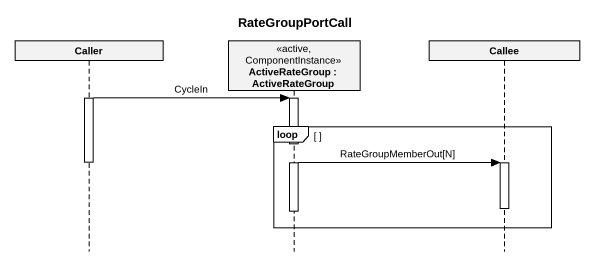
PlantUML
@startuml
title RateGroupPortCall
hide footbox
participant Caller
participant "ActiveRateGroup : ActiveRateGroup" as ActiveRateGroup <<active, ComponentInstance>>
participant Callee

activate Caller
Caller -> ActiveRateGroup : CycleIn
activate ActiveRateGroup
loop
  ActiveRateGroup -> Callee : RateGroupMemberOut[N]
  deactivate Caller
  activate Callee
  deactivate Callee
  deactivate ActiveRateGroup
end
@enduml
